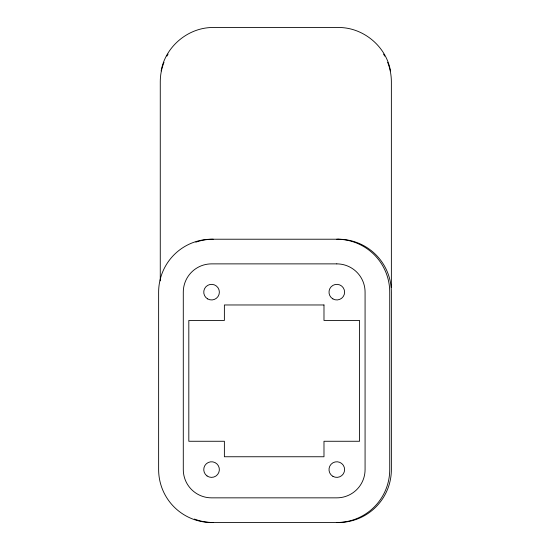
<?xml version="1.0" encoding="UTF-8"?>
<svg xmlns="http://www.w3.org/2000/svg" width="550" height="550" viewBox="0 0 550 550"><rect width="100%" height="100%" fill="white"/><g stroke="black" fill="none" stroke-linecap="round" stroke-linejoin="round"><path stroke-width="0.82" d="M161.157 70.943C165.399 46.441 188.341 27.314 213.201 27.5L338.442 27.5C363.296 27.314 386.244 46.441 390.479 70.943M391.366 287.423L391.366 81.778A52.924 52.924 0 0 0 387.647 62.301M160.27 280.851L160.27 81.778A52.924 52.924 0 0 1 163.989 62.301M213.201 522.5A52.924 52.924 0 0 1 194.404 519.056M166.911 56.114A52.924 52.924 0 0 1 168.073 54.12M383.563 54.12A52.924 52.924 0 0 1 384.725 56.114M336.799 239.222A52.924 52.924 0 0 1 389.73 292.146L389.73 469.576A52.924 52.924 0 0 1 336.799 522.5M195.807 242.165A52.924 52.924 0 0 1 213.201 239.222M338.442 239.222L211.558 239.222A52.924 52.924 0 0 0 158.634 292.146L158.634 469.576A52.924 52.924 0 0 0 211.558 522.5L338.442 522.5A52.924 52.924 0 0 0 391.366 469.576L391.366 292.146A52.924 52.924 0 0 0 338.442 239.222M336.799 263.876L211.558 263.876A28.27 28.27 0 0 0 183.288 292.146L183.288 469.576A28.27 28.27 0 0 0 211.558 497.846L336.799 497.846A28.27 28.27 0 0 0 365.076 469.576L365.076 292.146A28.27 28.27 0 0 0 336.799 263.876M323.984 304.968L224.379 304.968L224.379 320.457L188.815 320.457L188.815 441.265L224.379 441.265L224.379 456.754L323.984 456.754L323.984 441.265L359.549 441.265L359.549 320.457L323.984 320.457L323.984 304.968M332.901 298.911A7.81 7.81 0 0 0 344.609 292.146A7.81 7.81 0 0 0 332.901 285.388A7.81 7.81 0 0 0 332.901 298.911M332.901 476.334A7.81 7.81 0 0 0 344.609 469.576A7.81 7.81 0 0 0 332.901 462.811A7.81 7.81 0 0 0 332.901 476.334M207.061 475.956A7.81 7.81 0 0 0 219.333 470.277A7.81 7.81 0 0 0 208.278 462.488A7.81 7.81 0 0 0 207.061 475.956M207.653 298.911A7.81 7.81 0 0 0 219.367 292.146A7.81 7.81 0 0 0 207.653 285.388A7.81 7.81 0 0 0 207.653 298.911"/></g></svg>
